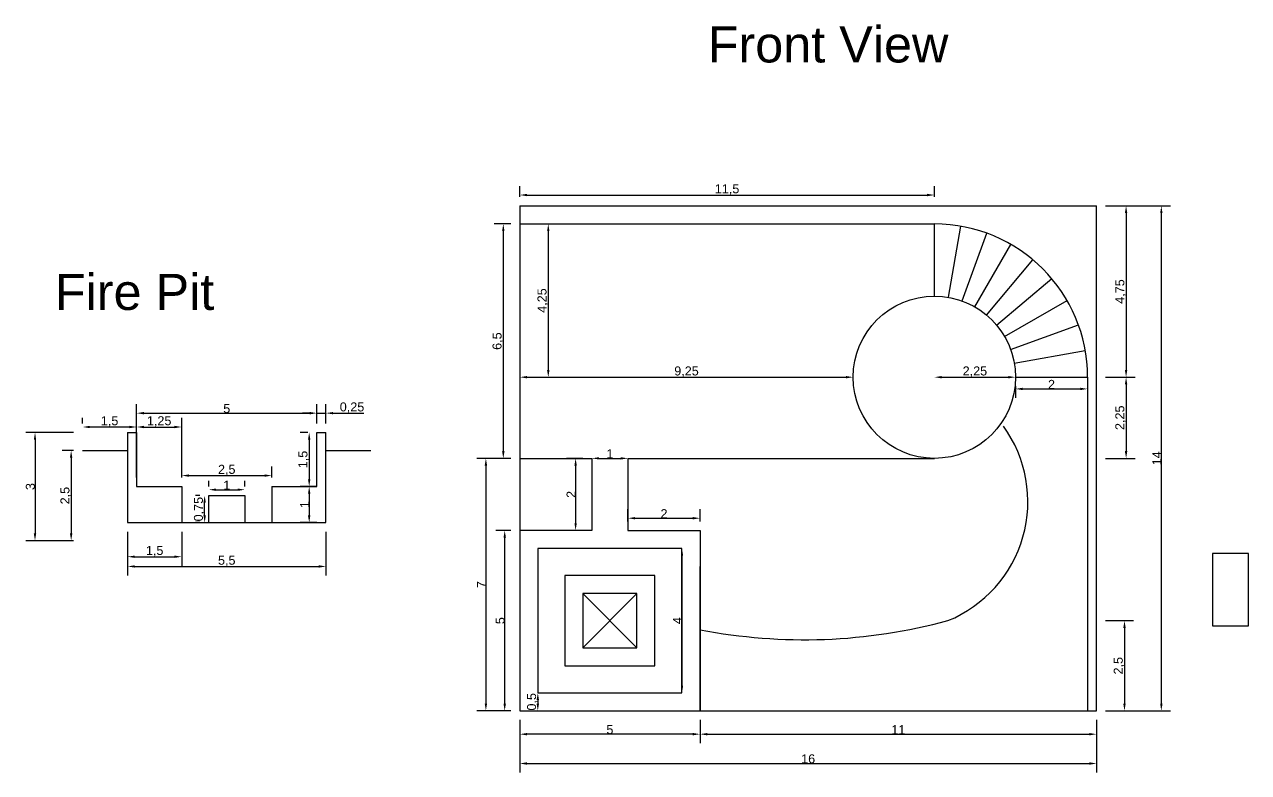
# Model space of a CAD drawing. Header units: millimetres. Extents: x 1912.7 to 1980.8, y 1561.4 to 1582.2.
# Drawn here: x 1912.71 to 1946.66, y 1561.41 to 1582.15 of the extents above; entities that cross this region are included whole.
import ezdxf

# ---------------------------------------------------------------- set-up
doc = ezdxf.new("R2010")
doc.units = ezdxf.units.MM
doc.layers.add('Dimensions', color=2, linetype='Continuous')
doc.layers.add('Final', color=3, linetype='Continuous')
doc.styles.get("Standard").update_dxf_attribs({"font": 'arial.ttf'})
doc.dimstyles.new('ISO-25', dxfattribs={"dimtxt": 0.25, "dimasz": 0.2, "dimexe": 0.25, "dimexo": 0.25, "dimgap": 0, "dimtad": 1, "dimtxsty": 'Standard', "dimcen": 1, "dimadec": 0, "dimazin": 0, "dimtfac": 1, "dimtmove": 0, "dimatfit": 3, "dimfxl": 1, "dimarcsym": 0})

# ---------------------------------------------------------------- blocks, each defined once
blk = doc.blocks.new('*D56')
at = {"layer": 'Defpoints', "color": 0, "transparency": 16777216}
for p in [(1937.944, 1577.426), (1926.444, 1577.125), (1937.944, 1577.125)]:
    blk.add_point(p, dxfattribs=at)
at = {"layer": 'Dimensions', "color": 0, "lineweight": -2, "transparency": 16777216}
for p, q in [((1926.444, 1577.375), (1926.444, 1577.676)), ((1937.944, 1577.375), (1937.944, 1577.676)), ((1926.644, 1577.426), (1937.744, 1577.426))]:
    blk.add_line(p, q, dxfattribs=at)
at = {"layer": 'Dimensions', "color": 0, "transparency": 16777216}
for points in [[(1926.644, 1577.459), (1926.644, 1577.392), (1926.444, 1577.426)], [(1937.744, 1577.459), (1937.744, 1577.392), (1937.944, 1577.426)]]:
    blk.add_solid(points, dxfattribs=at)
at = {"layer": 'Dimensions', "color": 0, "transparency": 16777216, "insert": (1932.194, 1577.576), "char_height": 0.25, "attachment_point": 5}
blk.add_mtext('11,5', dxfattribs=at)
blk = doc.blocks.new('*D59')
at = {"layer": 'Defpoints', "color": 0, "transparency": 16777216}
for p in [(1926.444, 1576.625), (1925.987, 1570.125), (1926.444, 1570.125)]:
    blk.add_point(p, dxfattribs=at)
at = {"layer": 'Dimensions', "color": 0, "lineweight": -2, "transparency": 16777216}
for p, q in [((1926.194, 1576.625), (1925.737, 1576.625)), ((1925.987, 1576.425), (1925.987, 1570.325)), ((1926.194, 1570.125), (1925.737, 1570.125))]:
    blk.add_line(p, q, dxfattribs=at)
at = {"layer": 'Dimensions', "color": 0, "transparency": 16777216}
for points in [[(1925.954, 1576.425), (1926.021, 1576.425), (1925.987, 1576.625)], [(1925.954, 1570.325), (1926.021, 1570.325), (1925.987, 1570.125)]]:
    blk.add_solid(points, dxfattribs=at)
at = {"layer": 'Dimensions', "color": 0, "transparency": 16777216, "insert": (1925.837, 1573.375), "char_height": 0.25, "attachment_point": 5, "rotation": 90}
blk.add_mtext('6,5', dxfattribs=at)
blk = doc.blocks.new('*D61')
at = {"layer": 'Defpoints', "color": 0, "transparency": 16777216}
for p in [(1926.444, 1576.625), (1926.444, 1572.375), (1927.235, 1572.375)]:
    blk.add_point(p, dxfattribs=at)
at = {"layer": 'Dimensions', "color": 0, "lineweight": -2, "transparency": 16777216}
for p, q in [((1926.694, 1576.625), (1927.485, 1576.625)), ((1927.235, 1576.425), (1927.235, 1572.575)), ((1926.694, 1572.375), (1927.485, 1572.375))]:
    blk.add_line(p, q, dxfattribs=at)
at = {"layer": 'Dimensions', "color": 0, "transparency": 16777216}
for points in [[(1927.201, 1576.425), (1927.268, 1576.425), (1927.235, 1576.625)], [(1927.201, 1572.575), (1927.268, 1572.575), (1927.235, 1572.375)]]:
    blk.add_solid(points, dxfattribs=at)
at = {"layer": 'Dimensions', "color": 0, "transparency": 16777216, "insert": (1927.084, 1574.5), "char_height": 0.25, "attachment_point": 5, "rotation": 90}
blk.add_mtext('4,25', dxfattribs=at)
blk = doc.blocks.new('*D62')
at = {"layer": 'Defpoints', "color": 0, "transparency": 16777216}
for p in [(1942.444, 1572.375), (1942.444, 1570.125), (1943.263, 1570.125)]:
    blk.add_point(p, dxfattribs=at)
at = {"layer": 'Dimensions', "color": 0, "lineweight": -2, "transparency": 16777216}
for p, q in [((1942.694, 1572.375), (1943.513, 1572.375)), ((1943.263, 1572.175), (1943.263, 1570.325)), ((1942.694, 1570.125), (1943.513, 1570.125))]:
    blk.add_line(p, q, dxfattribs=at)
at = {"layer": 'Dimensions', "color": 0, "transparency": 16777216}
for points in [[(1943.229, 1572.175), (1943.296, 1572.175), (1943.263, 1572.375)], [(1943.229, 1570.325), (1943.296, 1570.325), (1943.263, 1570.125)]]:
    blk.add_solid(points, dxfattribs=at)
at = {"layer": 'Dimensions', "color": 0, "transparency": 16777216, "insert": (1943.112, 1571.25), "char_height": 0.25, "attachment_point": 5, "rotation": 90}
blk.add_mtext('2,25', dxfattribs=at)
blk = doc.blocks.new('*D63')
at = {"layer": 'Defpoints', "color": 0, "transparency": 16777216}
for p in [(1926.444, 1563.125), (1931.444, 1563.125), (1926.444, 1562.477)]:
    blk.add_point(p, dxfattribs=at)
at = {"layer": 'Dimensions', "color": 0, "lineweight": -2, "transparency": 16777216}
for p, q in [((1926.444, 1562.875), (1926.444, 1562.227)), ((1931.444, 1562.875), (1931.444, 1562.227)), ((1931.244, 1562.477), (1926.644, 1562.477))]:
    blk.add_line(p, q, dxfattribs=at)
at = {"layer": 'Dimensions', "color": 0, "transparency": 16777216}
for points in [[(1926.644, 1562.51), (1926.644, 1562.444), (1926.444, 1562.477)], [(1931.244, 1562.51), (1931.244, 1562.444), (1931.444, 1562.477)]]:
    blk.add_solid(points, dxfattribs=at)
at = {"layer": 'Dimensions', "color": 0, "transparency": 16777216, "insert": (1928.944, 1562.604), "char_height": 0.25, "attachment_point": 5}
blk.add_mtext('5', dxfattribs=at)
blk = doc.blocks.new('*D64')
at = {"layer": 'Defpoints', "color": 0, "transparency": 16777216}
for p in [(1926.026, 1568.125), (1926.444, 1568.125), (1926.444, 1563.125)]:
    blk.add_point(p, dxfattribs=at)
at = {"layer": 'Dimensions', "color": 0, "lineweight": -2, "transparency": 16777216}
for p, q in [((1926.194, 1568.125), (1925.776, 1568.125)), ((1926.026, 1563.325), (1926.026, 1567.925)), ((1926.194, 1563.125), (1925.776, 1563.125))]:
    blk.add_line(p, q, dxfattribs=at)
at = {"layer": 'Dimensions', "color": 0, "transparency": 16777216}
for points in [[(1925.993, 1567.925), (1926.06, 1567.925), (1926.026, 1568.125)], [(1925.993, 1563.325), (1926.06, 1563.325), (1926.026, 1563.125)]]:
    blk.add_solid(points, dxfattribs=at)
at = {"layer": 'Dimensions', "color": 0, "transparency": 16777216, "insert": (1925.899, 1565.625), "char_height": 0.25, "attachment_point": 5, "rotation": 90}
blk.add_mtext('5', dxfattribs=at)
blk = doc.blocks.new('*D65')
at = {"layer": 'Defpoints', "color": 0, "transparency": 16777216}
for p in [(1914.316, 1570.842), (1912.997, 1567.842), (1914.316, 1567.842)]:
    blk.add_point(p, dxfattribs=at)
at = {"layer": 'Dimensions', "color": 0, "lineweight": -2, "transparency": 16777216}
for p, q in [((1914.066, 1570.842), (1912.747, 1570.842)), ((1912.997, 1570.642), (1912.997, 1568.042)), ((1914.066, 1567.842), (1912.747, 1567.842))]:
    blk.add_line(p, q, dxfattribs=at)
at = {"layer": 'Dimensions', "color": 0, "transparency": 16777216}
for points in [[(1912.964, 1570.642), (1913.03, 1570.642), (1912.997, 1570.842)], [(1912.964, 1568.042), (1913.03, 1568.042), (1912.997, 1567.842)]]:
    blk.add_solid(points, dxfattribs=at)
at = {"layer": 'Dimensions', "color": 0, "transparency": 16777216, "insert": (1912.869, 1569.342), "char_height": 0.25, "attachment_point": 5, "rotation": 90}
blk.add_mtext('3', dxfattribs=at)
blk = doc.blocks.new('*D66')
at = {"layer": 'Defpoints', "color": 0, "transparency": 16777216}
for p in [(1914.316, 1570.342), (1914, 1567.842), (1914.316, 1567.842)]:
    blk.add_point(p, dxfattribs=at)
at = {"layer": 'Dimensions', "color": 0, "lineweight": -2, "transparency": 16777216}
for p, q in [((1914.066, 1570.342), (1913.75, 1570.342)), ((1914, 1570.142), (1914, 1568.042)), ((1914.066, 1567.842), (1913.75, 1567.842))]:
    blk.add_line(p, q, dxfattribs=at)
at = {"layer": 'Dimensions', "color": 0, "transparency": 16777216}
for points in [[(1913.966, 1570.142), (1914.033, 1570.142), (1914, 1570.342)], [(1913.966, 1568.042), (1914.033, 1568.042), (1914, 1567.842)]]:
    blk.add_solid(points, dxfattribs=at)
at = {"layer": 'Dimensions', "color": 0, "transparency": 16777216, "insert": (1913.85, 1569.092), "char_height": 0.25, "attachment_point": 5, "rotation": 90}
blk.add_mtext('2,5', dxfattribs=at)
blk = doc.blocks.new('*D67')
at = {"layer": 'Defpoints', "color": 0, "transparency": 16777216}
for p in [(1917.066, 1570.994), (1915.816, 1569.342), (1917.066, 1569.342)]:
    blk.add_point(p, dxfattribs=at)
at = {"layer": 'Dimensions', "color": 0, "lineweight": -2, "transparency": 16777216}
for p, q in [((1915.816, 1569.592), (1915.816, 1571.244)), ((1917.066, 1569.592), (1917.066, 1571.244)), ((1916.016, 1570.994), (1916.866, 1570.994))]:
    blk.add_line(p, q, dxfattribs=at)
at = {"layer": 'Dimensions', "color": 0, "transparency": 16777216}
for points in [[(1916.016, 1571.027), (1916.016, 1570.961), (1915.816, 1570.994)], [(1916.866, 1571.027), (1916.866, 1570.961), (1917.066, 1570.994)]]:
    blk.add_solid(points, dxfattribs=at)
at = {"layer": 'Dimensions', "color": 0, "transparency": 16777216, "insert": (1916.441, 1571.144), "char_height": 0.25, "attachment_point": 5}
blk.add_mtext('1,25', dxfattribs=at)
blk = doc.blocks.new('*D68')
at = {"layer": 'Defpoints', "color": 0, "transparency": 16777216}
for p in [(1921.066, 1571.378), (1920.816, 1570.842), (1921.066, 1570.842)]:
    blk.add_point(p, dxfattribs=at)
at = {"layer": 'Dimensions', "color": 0, "lineweight": -2, "transparency": 16777216}
for p, q in [((1920.616, 1571.378), (1920.416, 1571.378)), ((1920.816, 1571.092), (1920.816, 1571.628)), ((1920.816, 1571.378), (1921.066, 1571.378)), ((1921.066, 1571.092), (1921.066, 1571.628)), ((1921.266, 1571.378), (1922.117, 1571.378))]:
    blk.add_line(p, q, dxfattribs=at)
at = {"layer": 'Dimensions', "color": 0, "transparency": 16777216}
for points in [[(1920.616, 1571.411), (1920.616, 1571.344), (1920.816, 1571.378)], [(1921.266, 1571.411), (1921.266, 1571.344), (1921.066, 1571.378)]]:
    blk.add_solid(points, dxfattribs=at)
at = {"layer": 'Dimensions', "color": 0, "transparency": 16777216, "insert": (1921.791, 1571.528), "char_height": 0.25, "attachment_point": 5}
blk.add_mtext('0,25', dxfattribs=at)
blk = doc.blocks.new('*D69')
at = {"layer": 'Defpoints', "color": 0, "transparency": 16777216}
for p in [(1914.316, 1570.994), (1914.316, 1570.842), (1915.816, 1570.842)]:
    blk.add_point(p, dxfattribs=at)
at = {"layer": 'Dimensions', "color": 0, "lineweight": -2, "transparency": 16777216}
for p, q in [((1914.316, 1571.092), (1914.316, 1571.244)), ((1915.816, 1571.092), (1915.816, 1571.244)), ((1915.616, 1570.994), (1914.516, 1570.994))]:
    blk.add_line(p, q, dxfattribs=at)
at = {"layer": 'Dimensions', "color": 0, "transparency": 16777216}
for points in [[(1914.516, 1571.027), (1914.516, 1570.961), (1914.316, 1570.994)], [(1915.616, 1571.027), (1915.616, 1570.961), (1915.816, 1570.994)]]:
    blk.add_solid(points, dxfattribs=at)
at = {"layer": 'Dimensions', "color": 0, "transparency": 16777216, "insert": (1915.066, 1571.144), "char_height": 0.25, "attachment_point": 5}
blk.add_mtext('1,5', dxfattribs=at)
blk = doc.blocks.new('*D70')
at = {"layer": 'Defpoints', "color": 0, "transparency": 16777216}
for p in [(1915.566, 1568.342), (1917.066, 1568.342), (1917.066, 1567.398)]:
    blk.add_point(p, dxfattribs=at)
at = {"layer": 'Dimensions', "color": 0, "lineweight": -2, "transparency": 16777216}
for p, q in [((1915.566, 1568.092), (1915.566, 1567.148)), ((1917.066, 1568.092), (1917.066, 1567.148)), ((1915.766, 1567.398), (1916.866, 1567.398))]:
    blk.add_line(p, q, dxfattribs=at)
at = {"layer": 'Dimensions', "color": 0, "transparency": 16777216}
for points in [[(1915.766, 1567.431), (1915.766, 1567.365), (1915.566, 1567.398)], [(1916.866, 1567.431), (1916.866, 1567.365), (1917.066, 1567.398)]]:
    blk.add_solid(points, dxfattribs=at)
at = {"layer": 'Dimensions', "color": 0, "transparency": 16777216, "insert": (1916.316, 1567.548), "char_height": 0.25, "attachment_point": 5}
blk.add_mtext('1,5', dxfattribs=at)
blk = doc.blocks.new('*D71')
at = {"layer": 'Defpoints', "color": 0, "transparency": 16777216}
for p in [(1915.566, 1568.342), (1921.066, 1568.342), (1921.066, 1567.128)]:
    blk.add_point(p, dxfattribs=at)
at = {"layer": 'Dimensions', "color": 0, "lineweight": -2, "transparency": 16777216}
for p, q in [((1915.566, 1568.092), (1915.566, 1566.878)), ((1921.066, 1568.092), (1921.066, 1566.878)), ((1915.766, 1567.128), (1920.866, 1567.128))]:
    blk.add_line(p, q, dxfattribs=at)
at = {"layer": 'Dimensions', "color": 0, "transparency": 16777216}
for points in [[(1915.766, 1567.161), (1915.766, 1567.094), (1915.566, 1567.128)], [(1920.866, 1567.161), (1920.866, 1567.094), (1921.066, 1567.128)]]:
    blk.add_solid(points, dxfattribs=at)
at = {"layer": 'Dimensions', "color": 0, "transparency": 16777216, "insert": (1918.316, 1567.277), "char_height": 0.25, "attachment_point": 5}
blk.add_mtext('5,5', dxfattribs=at)
blk = doc.blocks.new('*D72')
at = {"layer": 'Defpoints', "color": 0, "transparency": 16777216}
for p in [(1917.816, 1569.092), (1918.816, 1569.256), (1918.816, 1569.092)]:
    blk.add_point(p, dxfattribs=at)
at = {"layer": 'Dimensions', "color": 0, "lineweight": -2, "transparency": 16777216}
for p, q in [((1917.816, 1569.342), (1917.816, 1569.506)), ((1918.816, 1569.342), (1918.816, 1569.506)), ((1918.016, 1569.256), (1918.616, 1569.256))]:
    blk.add_line(p, q, dxfattribs=at)
at = {"layer": 'Dimensions', "color": 0, "transparency": 16777216}
for points in [[(1918.016, 1569.289), (1918.016, 1569.223), (1917.816, 1569.256)], [(1918.616, 1569.289), (1918.616, 1569.223), (1918.816, 1569.256)]]:
    blk.add_solid(points, dxfattribs=at)
at = {"layer": 'Dimensions', "color": 0, "transparency": 16777216, "insert": (1918.316, 1569.382), "char_height": 0.25, "attachment_point": 5}
blk.add_mtext('1', dxfattribs=at)
blk = doc.blocks.new('*D73')
at = {"layer": 'Defpoints', "color": 0, "transparency": 16777216}
for p in [(1920.816, 1571.378), (1915.816, 1570.842), (1920.816, 1570.842)]:
    blk.add_point(p, dxfattribs=at)
at = {"layer": 'Dimensions', "color": 0, "lineweight": -2, "transparency": 16777216}
for p, q in [((1915.816, 1571.092), (1915.816, 1571.628)), ((1916.016, 1571.378), (1920.616, 1571.378)), ((1920.816, 1571.092), (1920.816, 1571.628))]:
    blk.add_line(p, q, dxfattribs=at)
at = {"layer": 'Dimensions', "color": 0, "transparency": 16777216}
for points in [[(1916.016, 1571.411), (1916.016, 1571.344), (1915.816, 1571.378)], [(1920.616, 1571.411), (1920.616, 1571.344), (1920.816, 1571.378)]]:
    blk.add_solid(points, dxfattribs=at)
at = {"layer": 'Dimensions', "color": 0, "transparency": 16777216, "insert": (1918.316, 1571.505), "char_height": 0.25, "attachment_point": 5}
blk.add_mtext('5', dxfattribs=at)
blk = doc.blocks.new('*D74')
at = {"layer": 'Defpoints', "color": 0, "transparency": 16777216}
for p in [(1917.066, 1569.342), (1919.566, 1569.647), (1919.566, 1569.342)]:
    blk.add_point(p, dxfattribs=at)
at = {"layer": 'Dimensions', "color": 0, "lineweight": -2, "transparency": 16777216}
for p, q in [((1917.066, 1569.592), (1917.066, 1569.897)), ((1919.566, 1569.592), (1919.566, 1569.897)), ((1917.266, 1569.647), (1919.366, 1569.647))]:
    blk.add_line(p, q, dxfattribs=at)
at = {"layer": 'Dimensions', "color": 0, "transparency": 16777216}
for points in [[(1917.266, 1569.68), (1917.266, 1569.614), (1917.066, 1569.647)], [(1919.366, 1569.68), (1919.366, 1569.614), (1919.566, 1569.647)]]:
    blk.add_solid(points, dxfattribs=at)
at = {"layer": 'Dimensions', "color": 0, "transparency": 16777216, "insert": (1918.316, 1569.797), "char_height": 0.25, "attachment_point": 5}
blk.add_mtext('2,5', dxfattribs=at)
blk = doc.blocks.new('*D75')
at = {"layer": 'Defpoints', "color": 0, "transparency": 16777216}
for p in [(1920.816, 1570.842), (1920.603, 1569.342), (1920.816, 1569.342)]:
    blk.add_point(p, dxfattribs=at)
at = {"layer": 'Dimensions', "color": 0, "lineweight": -2, "transparency": 16777216}
for p, q in [((1920.566, 1570.842), (1920.353, 1570.842)), ((1920.603, 1570.642), (1920.603, 1569.542)), ((1920.566, 1569.342), (1920.353, 1569.342))]:
    blk.add_line(p, q, dxfattribs=at)
at = {"layer": 'Dimensions', "color": 0, "transparency": 16777216}
for points in [[(1920.569, 1570.642), (1920.636, 1570.642), (1920.603, 1570.842)], [(1920.569, 1569.542), (1920.636, 1569.542), (1920.603, 1569.342)]]:
    blk.add_solid(points, dxfattribs=at)
at = {"layer": 'Dimensions', "color": 0, "transparency": 16777216, "insert": (1920.452, 1570.092), "char_height": 0.25, "attachment_point": 5, "rotation": 90}
blk.add_mtext('1,5', dxfattribs=at)
blk = doc.blocks.new('*D76')
at = {"layer": 'Defpoints', "color": 0, "transparency": 16777216}
for p in [(1921.066, 1569.342), (1920.603, 1568.342), (1921.066, 1568.342)]:
    blk.add_point(p, dxfattribs=at)
at = {"layer": 'Dimensions', "color": 0, "lineweight": -2, "transparency": 16777216}
for p, q in [((1920.816, 1569.342), (1920.353, 1569.342)), ((1920.603, 1569.142), (1920.603, 1568.542)), ((1920.816, 1568.342), (1920.353, 1568.342))]:
    blk.add_line(p, q, dxfattribs=at)
at = {"layer": 'Dimensions', "color": 0, "transparency": 16777216}
for points in [[(1920.569, 1569.142), (1920.636, 1569.142), (1920.603, 1569.342)], [(1920.569, 1568.542), (1920.636, 1568.542), (1920.603, 1568.342)]]:
    blk.add_solid(points, dxfattribs=at)
at = {"layer": 'Dimensions', "color": 0, "transparency": 16777216, "insert": (1920.477, 1568.842), "char_height": 0.25, "attachment_point": 5, "rotation": 90}
blk.add_mtext('1', dxfattribs=at)
blk = doc.blocks.new('*D77')
at = {"layer": 'Defpoints', "color": 0, "transparency": 16777216}
for p in [(1917.703, 1569.092), (1917.816, 1569.092), (1917.816, 1568.342)]:
    blk.add_point(p, dxfattribs=at)
at = {"layer": 'Dimensions', "color": 0, "lineweight": -2, "transparency": 16777216}
for p, q in [((1917.566, 1569.092), (1917.453, 1569.092)), ((1917.703, 1568.542), (1917.703, 1568.892)), ((1917.566, 1568.342), (1917.453, 1568.342))]:
    blk.add_line(p, q, dxfattribs=at)
at = {"layer": 'Dimensions', "color": 0, "transparency": 16777216}
for points in [[(1917.669, 1568.892), (1917.736, 1568.892), (1917.703, 1569.092)], [(1917.669, 1568.542), (1917.736, 1568.542), (1917.703, 1568.342)]]:
    blk.add_solid(points, dxfattribs=at)
at = {"layer": 'Dimensions', "color": 0, "transparency": 16777216, "insert": (1917.553, 1568.717), "char_height": 0.25, "attachment_point": 5, "rotation": 90}
blk.add_mtext('0,75', dxfattribs=at)
blk = doc.blocks.new('*D78')
at = {"layer": 'Defpoints', "color": 0, "transparency": 16777216}
for p in [(1926.444, 1570.125), (1925.504, 1563.125), (1926.444, 1563.125)]:
    blk.add_point(p, dxfattribs=at)
at = {"layer": 'Dimensions', "color": 0, "lineweight": -2, "transparency": 16777216}
for p, q in [((1926.194, 1570.125), (1925.254, 1570.125)), ((1925.504, 1569.925), (1925.504, 1563.325)), ((1926.194, 1563.125), (1925.254, 1563.125))]:
    blk.add_line(p, q, dxfattribs=at)
at = {"layer": 'Dimensions', "color": 0, "transparency": 16777216}
for points in [[(1925.471, 1569.925), (1925.537, 1569.925), (1925.504, 1570.125)], [(1925.471, 1563.325), (1925.537, 1563.325), (1925.504, 1563.125)]]:
    blk.add_solid(points, dxfattribs=at)
at = {"layer": 'Dimensions', "color": 0, "transparency": 16777216, "insert": (1925.379, 1566.625), "char_height": 0.25, "attachment_point": 5, "rotation": 90}
blk.add_mtext('7', dxfattribs=at)
blk = doc.blocks.new('*D79')
at = {"layer": 'Defpoints', "color": 0, "transparency": 16777216}
for p in [(1928.444, 1570.125), (1927.993, 1568.125), (1928.444, 1568.125)]:
    blk.add_point(p, dxfattribs=at)
at = {"layer": 'Dimensions', "color": 0, "lineweight": -2, "transparency": 16777216}
for p, q in [((1928.194, 1570.125), (1927.743, 1570.125)), ((1927.993, 1569.925), (1927.993, 1568.325)), ((1928.194, 1568.125), (1927.743, 1568.125))]:
    blk.add_line(p, q, dxfattribs=at)
at = {"layer": 'Dimensions', "color": 0, "transparency": 16777216}
for points in [[(1927.96, 1569.925), (1928.026, 1569.925), (1927.993, 1570.125)], [(1927.96, 1568.325), (1928.026, 1568.325), (1927.993, 1568.125)]]:
    blk.add_solid(points, dxfattribs=at)
at = {"layer": 'Dimensions', "color": 0, "transparency": 16777216, "insert": (1927.867, 1569.125), "char_height": 0.25, "attachment_point": 5, "rotation": 90}
blk.add_mtext('2', dxfattribs=at)
blk = doc.blocks.new('*D80')
at = {"layer": 'Defpoints', "color": 0, "transparency": 16777216}
for p in [(1931.444, 1563.125), (1942.444, 1563.125), (1942.444, 1562.477)]:
    blk.add_point(p, dxfattribs=at)
at = {"layer": 'Dimensions', "color": 0, "lineweight": -2, "transparency": 16777216}
for p, q in [((1931.444, 1562.875), (1931.444, 1562.227)), ((1942.444, 1562.875), (1942.444, 1562.227)), ((1931.644, 1562.477), (1942.244, 1562.477))]:
    blk.add_line(p, q, dxfattribs=at)
at = {"layer": 'Dimensions', "color": 0, "transparency": 16777216}
for points in [[(1931.644, 1562.51), (1931.644, 1562.444), (1931.444, 1562.477)], [(1942.244, 1562.51), (1942.244, 1562.444), (1942.444, 1562.477)]]:
    blk.add_solid(points, dxfattribs=at)
at = {"layer": 'Dimensions', "color": 0, "transparency": 16777216, "insert": (1936.944, 1562.603), "char_height": 0.25, "attachment_point": 5}
blk.add_mtext('11', dxfattribs=at)
blk = doc.blocks.new('*D81')
at = {"layer": 'Defpoints', "color": 0, "transparency": 16777216}
for p in [(1942.444, 1565.625), (1942.444, 1563.125), (1943.218, 1563.125)]:
    blk.add_point(p, dxfattribs=at)
at = {"layer": 'Dimensions', "color": 0, "lineweight": -2, "transparency": 16777216}
for p, q in [((1942.694, 1565.625), (1943.468, 1565.625)), ((1943.218, 1565.425), (1943.218, 1563.325)), ((1942.694, 1563.125), (1943.468, 1563.125))]:
    blk.add_line(p, q, dxfattribs=at)
at = {"layer": 'Dimensions', "color": 0, "transparency": 16777216}
for points in [[(1943.185, 1565.425), (1943.251, 1565.425), (1943.218, 1565.625)], [(1943.185, 1563.325), (1943.251, 1563.325), (1943.218, 1563.125)]]:
    blk.add_solid(points, dxfattribs=at)
at = {"layer": 'Dimensions', "color": 0, "transparency": 16777216, "insert": (1943.068, 1564.375), "char_height": 0.25, "attachment_point": 5, "rotation": 90}
blk.add_mtext('2,5', dxfattribs=at)
blk = doc.blocks.new('*D82')
at = {"layer": 'Defpoints', "color": 0, "transparency": 16777216}
for p in [(1930.944, 1567.625), (1930.944, 1563.625), (1930.944, 1563.625)]:
    blk.add_point(p, dxfattribs=at)
at = {"layer": 'Dimensions', "color": 0, "lineweight": -2, "transparency": 16777216}
blk.add_line((1930.944, 1567.425), (1930.944, 1563.825), dxfattribs=at)
at = {"layer": 'Dimensions', "color": 0, "transparency": 16777216}
for points in [[(1930.911, 1567.425), (1930.977, 1567.425), (1930.944, 1567.625)], [(1930.911, 1563.825), (1930.977, 1563.825), (1930.944, 1563.625)]]:
    blk.add_solid(points, dxfattribs=at)
at = {"layer": 'Dimensions', "color": 0, "transparency": 16777216, "insert": (1930.819, 1565.625), "char_height": 0.25, "attachment_point": 5, "rotation": 90}
blk.add_mtext('4', dxfattribs=at)
blk = doc.blocks.new('*D83')
at = {"layer": 'Defpoints', "color": 0, "transparency": 16777216}
for p in [(1926.944, 1563.625), (1926.944, 1563.125), (1926.944, 1563.125)]:
    blk.add_point(p, dxfattribs=at)
at = {"layer": 'Dimensions', "color": 0, "lineweight": -2, "transparency": 16777216}
blk.add_line((1926.944, 1563.425), (1926.944, 1563.325), dxfattribs=at)
at = {"layer": 'Dimensions', "color": 0, "transparency": 16777216}
for points in [[(1926.911, 1563.425), (1926.977, 1563.425), (1926.944, 1563.625)], [(1926.911, 1563.325), (1926.977, 1563.325), (1926.944, 1563.125)]]:
    blk.add_solid(points, dxfattribs=at)
at = {"layer": 'Dimensions', "color": 0, "transparency": 16777216, "insert": (1926.794, 1563.375), "char_height": 0.25, "attachment_point": 5, "rotation": 90}
blk.add_mtext('0,5', dxfattribs=at)
blk = doc.blocks.new('*D133')
at = {"layer": 'Defpoints', "color": 0, "transparency": 16777216}
for p in [(1928.444, 1570.125), (1929.444, 1570.125), (1929.444, 1570.125)]:
    blk.add_point(p, dxfattribs=at)
at = {"layer": 'Dimensions', "color": 0, "lineweight": -2, "transparency": 16777216}
blk.add_line((1928.644, 1570.125), (1929.244, 1570.125), dxfattribs=at)
at = {"layer": 'Dimensions', "color": 0, "transparency": 16777216}
for points in [[(1928.644, 1570.158), (1928.644, 1570.092), (1928.444, 1570.125)], [(1929.244, 1570.158), (1929.244, 1570.092), (1929.444, 1570.125)]]:
    blk.add_solid(points, dxfattribs=at)
at = {"layer": 'Dimensions', "color": 0, "transparency": 16777216, "insert": (1928.944, 1570.251), "char_height": 0.25, "attachment_point": 5}
blk.add_mtext('1', dxfattribs=at)
blk = doc.blocks.new('*D134')
at = {"layer": 'Defpoints', "color": 0, "transparency": 16777216}
for p in [(1942.444, 1577.125), (1942.444, 1572.375), (1943.263, 1572.375)]:
    blk.add_point(p, dxfattribs=at)
at = {"layer": 'Dimensions', "color": 0, "lineweight": -2, "transparency": 16777216}
for p, q in [((1942.694, 1577.125), (1943.513, 1577.125)), ((1943.263, 1576.925), (1943.263, 1572.575)), ((1942.694, 1572.375), (1943.513, 1572.375))]:
    blk.add_line(p, q, dxfattribs=at)
at = {"layer": 'Dimensions', "color": 0, "transparency": 16777216}
for points in [[(1943.229, 1576.925), (1943.296, 1576.925), (1943.263, 1577.125)], [(1943.229, 1572.575), (1943.296, 1572.575), (1943.263, 1572.375)]]:
    blk.add_solid(points, dxfattribs=at)
at = {"layer": 'Dimensions', "color": 0, "transparency": 16777216, "insert": (1943.113, 1574.75), "char_height": 0.25, "attachment_point": 5, "rotation": 90}
blk.add_mtext('4,75', dxfattribs=at)
blk = doc.blocks.new('*D135')
at = {"layer": 'Defpoints', "color": 0, "transparency": 16777216}
for p in [(1942.444, 1577.125), (1942.444, 1563.125), (1944.24, 1563.125)]:
    blk.add_point(p, dxfattribs=at)
at = {"layer": 'Dimensions', "color": 0, "lineweight": -2, "transparency": 16777216}
for p, q in [((1942.694, 1577.125), (1944.49, 1577.125)), ((1944.24, 1576.925), (1944.24, 1563.325)), ((1942.694, 1563.125), (1944.49, 1563.125))]:
    blk.add_line(p, q, dxfattribs=at)
at = {"layer": 'Dimensions', "color": 0, "transparency": 16777216}
for points in [[(1944.207, 1576.925), (1944.274, 1576.925), (1944.24, 1577.125)], [(1944.207, 1563.325), (1944.274, 1563.325), (1944.24, 1563.125)]]:
    blk.add_solid(points, dxfattribs=at)
at = {"layer": 'Dimensions', "color": 0, "transparency": 16777216, "insert": (1944.115, 1570.125), "char_height": 0.25, "attachment_point": 5, "rotation": 90}
blk.add_mtext('14', dxfattribs=at)
blk = doc.blocks.new('*D136')
at = {"layer": 'Defpoints', "color": 0, "transparency": 16777216}
for p in [(1926.444, 1563.125), (1942.444, 1563.125), (1942.444, 1561.664)]:
    blk.add_point(p, dxfattribs=at)
at = {"layer": 'Dimensions', "color": 0, "lineweight": -2, "transparency": 16777216}
for p, q in [((1926.444, 1562.875), (1926.444, 1561.414)), ((1942.444, 1562.875), (1942.444, 1561.414)), ((1926.644, 1561.664), (1942.244, 1561.664))]:
    blk.add_line(p, q, dxfattribs=at)
at = {"layer": 'Dimensions', "color": 0, "transparency": 16777216}
for points in [[(1926.644, 1561.698), (1926.644, 1561.631), (1926.444, 1561.664)], [(1942.244, 1561.698), (1942.244, 1561.631), (1942.444, 1561.664)]]:
    blk.add_solid(points, dxfattribs=at)
at = {"layer": 'Dimensions', "color": 0, "transparency": 16777216, "insert": (1934.444, 1561.792), "char_height": 0.25, "attachment_point": 5}
blk.add_mtext('16', dxfattribs=at)
blk = doc.blocks.new('*D139')
at = {"layer": 'Defpoints', "color": 0, "transparency": 16777216}
for p in [(1931.444, 1568.465), (1929.444, 1568.125), (1931.444, 1568.125)]:
    blk.add_point(p, dxfattribs=at)
at = {"layer": 'Dimensions', "color": 0, "lineweight": -2, "transparency": 16777216}
for p, q in [((1929.444, 1568.375), (1929.444, 1568.715)), ((1931.444, 1568.375), (1931.444, 1568.715)), ((1929.644, 1568.465), (1931.244, 1568.465))]:
    blk.add_line(p, q, dxfattribs=at)
at = {"layer": 'Dimensions', "color": 0, "transparency": 16777216}
for points in [[(1929.644, 1568.498), (1929.644, 1568.432), (1929.444, 1568.465)], [(1931.244, 1568.498), (1931.244, 1568.432), (1931.444, 1568.465)]]:
    blk.add_solid(points, dxfattribs=at)
at = {"layer": 'Dimensions', "color": 0, "transparency": 16777216, "insert": (1930.444, 1568.59), "char_height": 0.25, "attachment_point": 5}
blk.add_mtext('2', dxfattribs=at)
blk = doc.blocks.new('*D206')
at = {"layer": 'Defpoints', "color": 0, "transparency": 16777216}
for p in [(1926.444, 1572.375), (1935.694, 1572.375), (1935.694, 1572.375)]:
    blk.add_point(p, dxfattribs=at)
at = {"layer": 'Dimensions', "color": 0, "lineweight": -2, "transparency": 16777216}
blk.add_line((1926.644, 1572.375), (1935.494, 1572.375), dxfattribs=at)
at = {"layer": 'Dimensions', "color": 0, "transparency": 16777216}
for points in [[(1926.644, 1572.408), (1926.644, 1572.342), (1926.444, 1572.375)], [(1935.494, 1572.408), (1935.494, 1572.342), (1935.694, 1572.375)]]:
    blk.add_solid(points, dxfattribs=at)
at = {"layer": 'Dimensions', "color": 0, "transparency": 16777216, "insert": (1931.069, 1572.525), "char_height": 0.25, "attachment_point": 5}
blk.add_mtext('9,25', dxfattribs=at)
blk = doc.blocks.new('*D226')
at = {"layer": 'Defpoints', "color": 0, "transparency": 16777216}
for p in [(1937.944, 1572.375), (1940.194, 1572.375), (1940.194, 1572.375)]:
    blk.add_point(p, dxfattribs=at)
at = {"layer": 'Dimensions', "color": 0, "lineweight": -2, "transparency": 16777216}
blk.add_line((1938.144, 1572.375), (1939.994, 1572.375), dxfattribs=at)
at = {"layer": 'Dimensions', "color": 0, "transparency": 16777216}
for points in [[(1938.144, 1572.408), (1938.144, 1572.342), (1937.944, 1572.375)], [(1939.994, 1572.408), (1939.994, 1572.342), (1940.194, 1572.375)]]:
    blk.add_solid(points, dxfattribs=at)
at = {"layer": 'Dimensions', "color": 0, "transparency": 16777216, "insert": (1939.069, 1572.525), "char_height": 0.25, "attachment_point": 5}
blk.add_mtext('2,25', dxfattribs=at)
blk = doc.blocks.new('*D227')
at = {"layer": 'Defpoints', "color": 0, "transparency": 16777216}
for p in [(1940.194, 1572.375), (1942.194, 1572.05), (1942.194, 1572.05)]:
    blk.add_point(p, dxfattribs=at)
at = {"layer": 'Dimensions', "color": 0, "lineweight": -2, "transparency": 16777216}
for p, q in [((1940.194, 1572.125), (1940.194, 1571.8)), ((1940.394, 1572.05), (1941.994, 1572.05))]:
    blk.add_line(p, q, dxfattribs=at)
at = {"layer": 'Dimensions', "color": 0, "transparency": 16777216}
for points in [[(1940.394, 1572.083), (1940.394, 1572.016), (1940.194, 1572.05)], [(1941.994, 1572.083), (1941.994, 1572.016), (1942.194, 1572.05)]]:
    blk.add_solid(points, dxfattribs=at)
at = {"layer": 'Dimensions', "color": 0, "transparency": 16777216, "insert": (1941.194, 1572.175), "char_height": 0.25, "attachment_point": 5}
blk.add_mtext('2', dxfattribs=at)

msp = doc.modelspace()

# ---------------------------------------------------------------- linework, layer by layer
at = {"layer": 'Dimensions'}
for p, q in [((1946.659, 1567.484), (1945.659, 1567.484)), ((1945.659, 1567.484), (1945.659, 1565.484)), ((1946.659, 1565.484), (1946.659, 1567.484)), ((1945.659, 1565.484), (1946.659, 1565.484))]:
    msp.add_line(p, q, dxfattribs=at)
at = {"layer": 'Final'}
for p, q in [((1926.444, 1577.125), (1926.444, 1568.125)), ((1926.444, 1577.125), (1942.444, 1577.125)), ((1942.444, 1563.125), (1942.444, 1577.125)), ((1926.444, 1576.625), (1937.944, 1576.625)), ((1937.944, 1574.625), (1937.944, 1576.625)), ((1938.335, 1574.591), (1938.682, 1576.56)), ((1938.714, 1574.489), (1939.398, 1576.369)), ((1939.069, 1574.324), (1940.069, 1576.056)), ((1939.39, 1574.099), (1940.676, 1575.631)), ((1939.668, 1573.821), (1941.2, 1575.107)), ((1939.893, 1573.5), (1941.625, 1574.5)), ((1940.058, 1573.145), (1941.938, 1573.829)), ((1940.16, 1572.766), (1942.129, 1573.113)), ((1940.194, 1572.375), (1942.194, 1572.375)), ((1942.194, 1572.375), (1942.194, 1563.125)), ((1915.566, 1570.842), (1915.816, 1570.842)), ((1915.566, 1570.842), (1915.566, 1568.342)), ((1915.816, 1570.842), (1915.816, 1569.342)), ((1920.816, 1569.342), (1920.816, 1570.842)), ((1920.816, 1570.842), (1921.066, 1570.842)), ((1921.066, 1568.342), (1921.066, 1570.842)), ((1914.316, 1570.342), (1915.566, 1570.342)), ((1921.066, 1570.342), (1922.316, 1570.342)), ((1926.444, 1570.125), (1928.444, 1570.125)), ((1928.444, 1570.125), (1928.444, 1568.125)), ((1929.444, 1570.125), (1929.444, 1568.125)), ((1929.444, 1570.125), (1937.944, 1570.125)), ((1915.816, 1569.342), (1917.066, 1569.342)), ((1917.066, 1569.342), (1917.066, 1568.342)), ((1919.566, 1569.342), (1920.816, 1569.342)), ((1919.566, 1569.342), (1919.566, 1568.342)), ((1917.816, 1568.342), (1917.816, 1569.092)), ((1917.816, 1569.092), (1918.816, 1569.092)), ((1918.816, 1569.092), (1918.816, 1568.342)), ((1928.444, 1569.125), (1928.444, 1568.125)), ((1929.444, 1569.125), (1929.444, 1568.125)), ((1915.566, 1568.342), (1921.066, 1568.342)), ((1928.444, 1568.125), (1926.444, 1568.125)), ((1926.444, 1568.125), (1926.444, 1563.125)), ((1929.444, 1568.125), (1931.444, 1568.125)), ((1931.444, 1568.125), (1931.444, 1563.125)), ((1926.944, 1567.625), (1926.944, 1563.625)), ((1930.944, 1567.625), (1926.944, 1567.625)), ((1930.944, 1563.625), (1930.944, 1567.625)), ((1926.444, 1567.125), (1926.444, 1563.125)), ((1931.444, 1563.125), (1931.444, 1567.125)), ((1927.694, 1566.875), (1927.694, 1564.375)), ((1930.194, 1566.875), (1927.694, 1566.875)), ((1930.194, 1564.375), (1930.194, 1566.875)), ((1928.194, 1566.375), (1928.194, 1564.875)), ((1929.694, 1566.375), (1928.194, 1566.375)), ((1928.194, 1566.375), (1929.694, 1564.875)), ((1929.694, 1566.375), (1928.194, 1564.875)), ((1929.694, 1564.875), (1929.694, 1566.375)), ((1928.194, 1564.875), (1929.694, 1564.875)), ((1927.694, 1564.375), (1930.194, 1564.375)), ((1926.944, 1563.625), (1930.944, 1563.625)), ((1926.444, 1563.125), (1931.444, 1563.125)), ((1926.444, 1563.125), (1942.444, 1563.125)), ((1931.444, 1563.125), (1942.444, 1563.125))]:
    msp.add_line(p, q, dxfattribs=at)
msp.add_circle((1937.944, 1572.375), 2.25, dxfattribs=at)
for centre, radius, start, end in [((1937.944, 1572.375), 4.25, 0, 90), ((1936.97, 1568.926), 3.567, 292.2549, 35.9062), ((1934.341, 1580.331), 15.235, 259.0392, 285.1449)]:
    msp.add_arc(centre, radius, start, end, dxfattribs=at)

# ---------------------------------------------------------------- texts
at = {"layer": 'Final', "char_height": 1, "attachment_point": 1}
for s, insert in [('{\\fArial Baltic|b0|i0|c186|p34;Front View}', (1931.657, 1582.101)), ('{\\fArial Baltic|b0|i0|c186|p34;F}ire Pit', (1913.547, 1575.24))]:
    msp.add_mtext_dynamic_manual_height_columns(s, width=7.29347, gutter_width=12.5, heights=[1.147], dxfattribs=dict(at, insert=insert))

# ---------------------------------------------------------------- dimensions: what is measured, and where the dimension line sits
at = {"layer": 'Dimensions'}
dim = msp.add_linear_dim(base=(1937.944, 1577.426), p1=(1926.444, 1577.125), p2=(1937.944, 1577.125), dimstyle='ISO-25', dxfattribs=at)
dim.commit()
dim.dimension.update_dxf_attribs({"geometry": '*D56', "text_midpoint": (1932.194, 1577.426), "dimtype": 160})
for base, p1, p2, picture, middle in [((1943.263, 1572.375), (1942.444, 1577.125), (1942.444, 1572.375), '*D134', (1943.113, 1574.75)), ((1944.24, 1563.125), (1942.444, 1577.125), (1942.444, 1563.125), '*D135', (1944.115, 1570.125)), ((1925.987, 1570.125), (1926.444, 1576.625), (1926.444, 1570.125), '*D59', (1925.837, 1573.375)), ((1927.235, 1572.375), (1926.444, 1576.625), (1926.444, 1572.375), '*D61', (1927.084, 1574.5)), ((1943.263, 1570.125), (1942.444, 1572.375), (1942.444, 1570.125), '*D62', (1943.112, 1571.25)), ((1912.997, 1567.842), (1914.316, 1570.842), (1914.316, 1567.842), '*D65', (1912.869, 1569.342)), ((1920.603, 1569.342), (1920.816, 1570.842), (1920.816, 1569.342), '*D75', (1920.452, 1570.092)), ((1914, 1567.842), (1914.316, 1570.342), (1914.316, 1567.842), '*D66', (1913.85, 1569.092)), ((1925.504, 1563.125), (1926.444, 1570.125), (1926.444, 1563.125), '*D78', (1925.379, 1566.625)), ((1927.993, 1568.125), (1928.444, 1570.125), (1928.444, 1568.125), '*D79', (1927.867, 1569.125)), ((1920.603, 1568.342), (1921.066, 1569.342), (1921.066, 1568.342), '*D76', (1920.477, 1568.842)), ((1917.703, 1569.092), (1917.816, 1568.342), (1917.816, 1569.092), '*D77', (1917.553, 1568.717)), ((1926.026, 1568.125), (1926.444, 1563.125), (1926.444, 1568.125), '*D64', (1925.899, 1565.625)), ((1930.944, 1563.625), (1930.944, 1567.625), (1930.944, 1563.625), '*D82', (1930.819, 1565.625)), ((1943.218, 1563.125), (1942.444, 1565.625), (1942.444, 1563.125), '*D81', (1943.068, 1564.375)), ((1926.944, 1563.125), (1926.944, 1563.625), (1926.944, 1563.125), '*D83', (1926.794, 1563.375))]:
    dim = msp.add_linear_dim(base=base, p1=p1, p2=p2, angle=90, dimstyle='ISO-25', dxfattribs=at)
    dim.commit()
    dim.dimension.update_dxf_attribs({"geometry": picture, "text_midpoint": middle})
for base, p1, p2, picture, middle in [((1935.694, 1572.375), (1926.444, 1572.375), (1935.694, 1572.375), '*D206', (1931.069, 1572.525)), ((1940.194, 1572.375), (1937.944, 1572.375), (1940.194, 1572.375), '*D226', (1939.069, 1572.525)), ((1942.194, 1572.05), (1940.194, 1572.375), (1942.194, 1572.05), '*D227', (1941.194, 1572.175)), ((1920.816, 1571.378), (1915.816, 1570.842), (1920.816, 1570.842), '*D73', (1918.316, 1571.505)), ((1921.066, 1571.378), (1920.816, 1570.842), (1921.066, 1570.842), '*D68', (1921.791, 1571.528)), ((1914.316, 1570.994), (1915.816, 1570.842), (1914.316, 1570.842), '*D69', (1915.066, 1571.144)), ((1917.066, 1570.994), (1915.816, 1569.342), (1917.066, 1569.342), '*D67', (1916.441, 1571.144)), ((1929.444, 1570.125), (1928.444, 1570.125), (1929.444, 1570.125), '*D133', (1928.944, 1570.251)), ((1919.566, 1569.647), (1917.066, 1569.342), (1919.566, 1569.342), '*D74', (1918.316, 1569.797)), ((1918.816, 1569.256), (1917.816, 1569.092), (1918.816, 1569.092), '*D72', (1918.316, 1569.382)), ((1931.444, 1568.465), (1929.444, 1568.125), (1931.444, 1568.125), '*D139', (1930.444, 1568.59)), ((1917.066, 1567.398), (1915.566, 1568.342), (1917.066, 1568.342), '*D70', (1916.316, 1567.548)), ((1921.066, 1567.128), (1915.566, 1568.342), (1921.066, 1568.342), '*D71', (1918.316, 1567.277)), ((1926.444, 1562.477), (1931.444, 1563.125), (1926.444, 1563.125), '*D63', (1928.944, 1562.604)), ((1942.444, 1561.664), (1926.444, 1563.125), (1942.444, 1563.125), '*D136', (1934.444, 1561.792)), ((1942.444, 1562.477), (1931.444, 1563.125), (1942.444, 1563.125), '*D80', (1936.944, 1562.603))]:
    dim = msp.add_linear_dim(base=base, p1=p1, p2=p2, dimstyle='ISO-25', dxfattribs=at)
    dim.commit()
    dim.dimension.update_dxf_attribs({"geometry": picture, "text_midpoint": middle})

doc.saveas('drawing.dxf')
